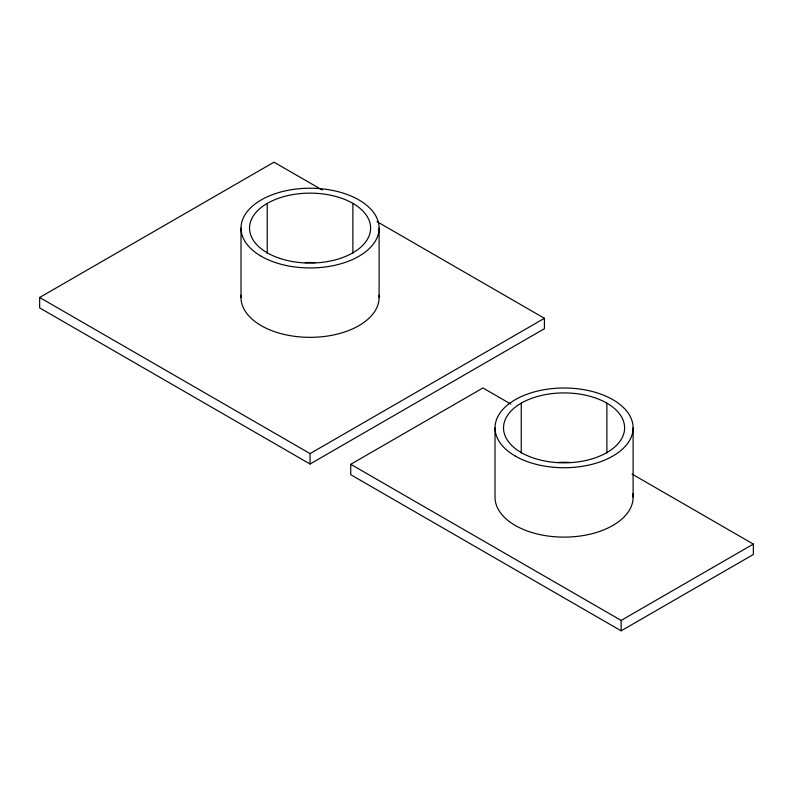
<?xml version="1.0" encoding="UTF-8"?>
<svg xmlns="http://www.w3.org/2000/svg" width="793" height="793" viewBox="0 0 793 793"><rect width="100%" height="100%" fill="white"/><g stroke="black" fill="none" stroke-linecap="round" stroke-linejoin="round"><path stroke-width="1.19" d="M377.022 221.653L544.414 318.3L544.414 328.708L310.063 464.014L39.65 307.892L39.65 297.484L274.001 162.178L322.295 190.052M39.65 297.484L310.063 453.606L544.414 318.3M632.09 474.085L753.35 544.087L753.35 554.495L621.147 630.822L350.744 474.7L350.744 464.292L482.937 387.965L510.841 404.073M350.744 464.292L621.147 620.413L753.35 544.087M633.111 427.863L633.111 497.251M621.147 620.413L621.147 630.822M606.873 403.141L606.873 453.061M521.249 403.141L521.249 453.061M495.02 427.863L495.02 497.251A69.05 39.868 0 0 0 567.064 537.079A69.05 39.868 0 0 0 632.854 493.791M379.104 228.097L379.104 297.484M352.875 203.375L352.875 253.284M310.063 453.606L310.063 464.014M267.241 203.375L267.241 253.284M241.013 228.097L241.013 297.484M378.995 295.174A69.05 39.868 0 0 1 310.063 337.342A69.05 39.868 0 0 1 241.131 295.174M305.206 262.632A60.546 34.961 0 0 1 314.92 262.632M557.985 462.468A60.546 34.961 0 0 1 570.137 462.468M261.234 256.278A69.05 39.868 0 0 0 376.754 238.415A69.05 39.868 0 0 0 292.191 189.586A69.05 39.868 0 0 0 261.234 256.278M279.79 258.369A60.546 34.961 0 0 0 370.609 228.097A60.546 34.961 0 0 0 279.79 197.824A60.546 34.961 0 0 0 279.79 258.369M521.249 452.585A60.546 34.961 0 0 0 622.545 436.913A60.546 34.961 0 0 0 548.389 394.101A60.546 34.961 0 0 0 521.249 452.585M515.242 456.054A69.05 39.868 0 0 0 630.762 438.182A69.05 39.868 0 0 0 546.189 389.363A69.05 39.868 0 0 0 515.242 456.054"/></g></svg>
